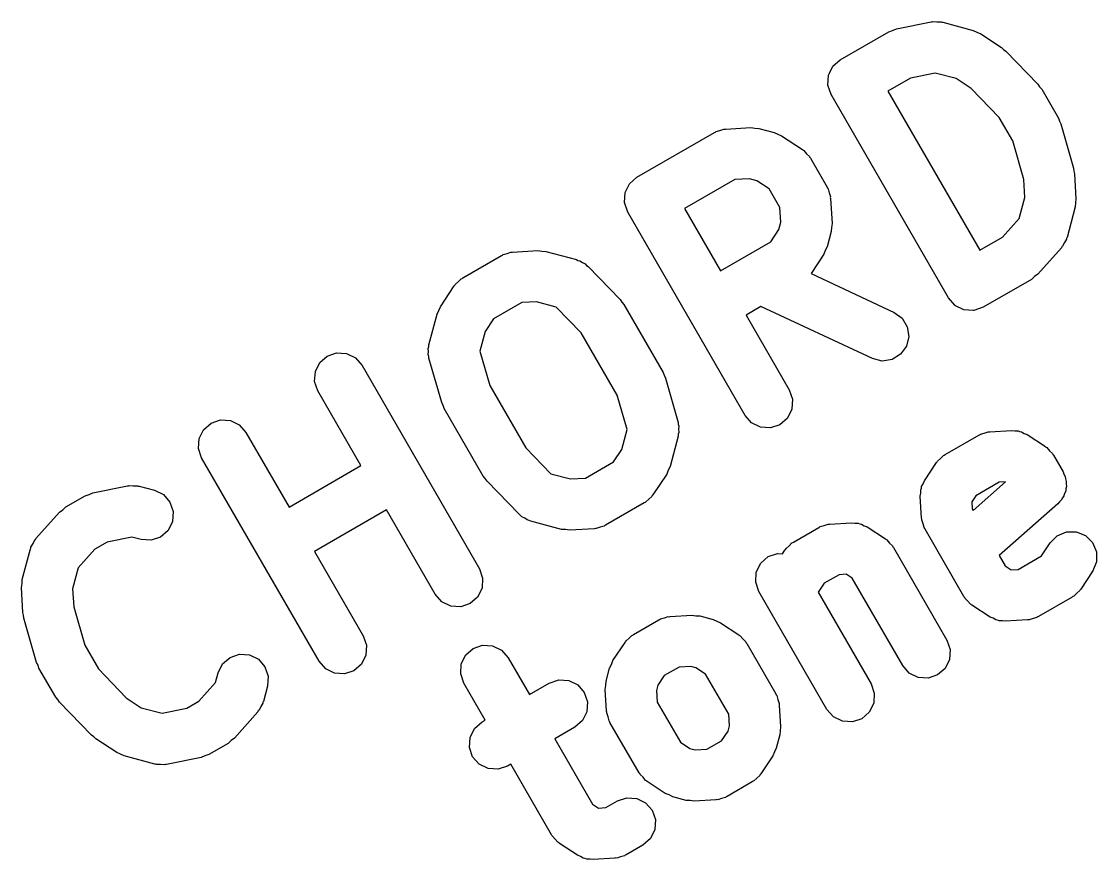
# Model space of a CAD drawing. Extents: x 5 to 181, y -157 to -65.
# Drawn here: x 151.49 to 162.02, y -94.03 to -85.82 of the extents above; entities that cross this region are included whole.
import ezdxf

# ---------------------------------------------------------------- set-up
doc = ezdxf.new("R2010")
doc.units = 0
doc.layers.add('BLACK', color=7, linetype='CONTINUOUS')

msp = doc.modelspace()

# ---------------------------------------------------------------- linework, layer by layer
at = {"layer": 'BLACK', "linetype": 'CONTINUOUS'}
for p, q in [((160.06, -85.8917), (160.4, -85.8222)), ((160.4, -85.8222), (160.409, -85.8222)), ((160.409, -85.8222), (160.417, -85.8193)), ((160.417, -85.8193), (160.457, -85.8219)), ((160.457, -85.8219), (160.497, -85.8217)), ((160.497, -85.8217), (160.505, -85.8251)), ((160.505, -85.8251), (160.514, -85.8257)), ((160.514, -85.8257), (160.814, -85.9059)), ((159.511, -86.1939), (159.985, -85.9201)), ((159.985, -85.9201), (160.023, -85.9072)), ((160.023, -85.9072), (160.06, -85.8917)), ((160.814, -85.9059), (160.85, -85.9236)), ((160.85, -85.9236), (160.887, -85.9387)), ((160.887, -85.9387), (161.091, -86.0737)), ((161.091, -86.0737), (161.111, -86.0929)), ((161.111, -86.0929), (161.133, -86.1085)), ((161.133, -86.1085), (161.447, -86.4331)), ((159.438, -86.2582), (159.511, -86.1939)), ((159.388, -86.443), (159.395, -86.3457)), ((159.395, -86.3457), (159.405, -86.325)), ((159.405, -86.325), (159.438, -86.2582)), ((160.442, -86.3239), (160.2, -86.3734)), ((160.645, -86.3783), (160.442, -86.3239)), ((159.42, -86.5354), (159.388, -86.443)), ((160.2, -86.3734), (159.978, -86.5019)), ((160.793, -86.4758), (160.645, -86.3783)), ((161.447, -86.4331), (161.463, -86.4589)), ((161.463, -86.4589), (161.484, -86.4819)), ((160.57, -88.5273), (159.42, -86.5354)), ((159.978, -86.5019), (160.878, -88.0608)), ((161.066, -86.7586), (160.793, -86.4758)), ((161.484, -86.4819), (161.648, -86.7665)), ((161.2, -86.9898), (161.066, -86.7586)), ((161.648, -86.7665), (161.658, -86.7955)), ((158.294, -86.8975), (158.332, -86.8873)), ((158.332, -86.8873), (158.37, -86.8745)), ((158.37, -86.8745), (158.379, -86.875)), ((158.379, -86.875), (158.388, -86.8728)), ((158.388, -86.8728), (158.633, -86.8581)), ((158.633, -86.8581), (158.672, -86.8635)), ((158.672, -86.8635), (158.712, -86.8662)), ((158.712, -86.8662), (158.862, -86.9062)), ((161.658, -86.7955), (161.672, -86.8227)), ((161.672, -86.8227), (161.796, -87.2569)), ((157.519, -87.3439), (158.278, -86.9058)), ((158.278, -86.9058), (158.287, -86.9029)), ((158.287, -86.9029), (158.294, -86.8975)), ((158.862, -86.9062), (158.898, -86.924)), ((158.898, -86.924), (158.935, -86.9391)), ((158.935, -86.9391), (159.139, -87.074)), ((161.308, -87.368), (161.2, -86.9898)), ((159.139, -87.074), (159.146, -87.0804)), ((159.146, -87.0804), (159.154, -87.0843)), ((159.154, -87.0843), (159.18, -87.1145)), ((159.18, -87.1145), (159.209, -87.1426)), ((159.209, -87.1426), (159.212, -87.1509)), ((159.212, -87.1509), (159.218, -87.1577)), ((159.218, -87.1577), (159.382, -87.4422)), ((161.796, -87.2569), (161.798, -87.2842)), ((161.798, -87.2842), (161.805, -87.3107)), ((157.423, -87.455), (157.446, -87.4082)), ((157.446, -87.4082), (157.519, -87.3439)), ((158.477, -87.3683), (157.986, -87.6519)), ((158.622, -87.3596), (158.477, -87.3683)), ((158.693, -87.3787), (158.622, -87.3596)), ((158.815, -87.4588), (158.693, -87.3787)), ((161.318, -87.5446), (161.308, -87.368)), ((161.805, -87.3107), (161.82, -87.5551)), ((157.396, -87.593), (157.403, -87.4957)), ((157.403, -87.4957), (157.423, -87.455)), ((158.92, -87.6411), (158.815, -87.4588)), ((159.382, -87.4422), (159.385, -87.4507)), ((159.385, -87.4507), (159.391, -87.4579)), ((159.391, -87.4579), (159.401, -87.4966)), ((159.401, -87.4966), (159.414, -87.5346)), ((157.428, -87.6854), (157.396, -87.593)), ((159.414, -87.5346), (159.413, -87.5436)), ((159.413, -87.5436), (159.415, -87.5522)), ((159.415, -87.5522), (159.43, -87.7967)), ((161.264, -87.7476), (161.318, -87.5446)), ((161.814, -87.5948), (161.812, -87.6348)), ((161.82, -87.5551), (161.814, -87.5948)), ((158.578, -89.6773), (157.428, -87.6854)), ((157.986, -87.6519), (158.338, -88.2623)), ((158.928, -87.7862), (158.92, -87.6411)), ((161.812, -87.6348), (161.732, -87.934)), ((158.909, -87.8574), (158.928, -87.7862)), ((159.425, -87.8364), (159.422, -87.8764)), ((159.43, -87.7967), (159.425, -87.8364)), ((161.1, -87.9322), (161.264, -87.7476)), ((158.829, -87.9787), (158.909, -87.8574)), ((159.422, -87.8764), (159.382, -88.026)), ((160.878, -88.0608), (161.1, -87.9322)), ((161.728, -87.9421), (161.726, -87.951)), ((161.732, -87.934), (161.728, -87.9421)), ((158.338, -88.2623), (158.829, -87.9787)), ((159.382, -88.026), (159.364, -88.0619)), ((161.677, -88.0352), (161.447, -88.2943)), ((161.682, -88.0274), (161.677, -88.0352)), ((161.689, -88.0215), (161.682, -88.0274)), ((161.706, -87.9856), (161.689, -88.0215)), ((161.726, -87.951), (161.706, -87.9856)), ((155.812, -88.3296), (156.191, -88.1106)), ((156.191, -88.1106), (156.2, -88.1077)), ((156.2, -88.1077), (156.207, -88.1023)), ((156.207, -88.1023), (156.246, -88.0921)), ((156.246, -88.0921), (156.284, -88.0792)), ((156.284, -88.0792), (156.293, -88.0798)), ((156.293, -88.0798), (156.301, -88.0775)), ((156.301, -88.0775), (156.546, -88.0629)), ((156.546, -88.0629), (156.586, -88.0683)), ((156.586, -88.0683), (156.626, -88.0709)), ((156.626, -88.0709), (156.925, -88.1511)), ((156.925, -88.1511), (156.941, -88.1593)), ((159.349, -88.099), (159.224, -88.2887)), ((159.364, -88.0619), (159.349, -88.099)), ((156.941, -88.1593), (156.96, -88.1633)), ((156.96, -88.1633), (156.985, -88.1807)), ((156.985, -88.1807), (157.012, -88.1942)), ((157.012, -88.1942), (157.024, -88.2082)), ((157.024, -88.2082), (157.04, -88.2188)), ((157.04, -88.2188), (157.354, -88.5434)), ((155.769, -88.3675), (155.797, -88.339)), ((155.797, -88.339), (155.805, -88.3355)), ((155.805, -88.3355), (155.812, -88.3296)), ((159.224, -88.2887), (160.038, -88.6686)), ((161.385, -88.345), (160.911, -88.6188)), ((161.415, -88.3185), (161.385, -88.345)), ((161.447, -88.2943), (161.415, -88.3185)), ((155.593, -88.6128), (155.728, -88.4084)), ((155.728, -88.4084), (155.735, -88.402)), ((155.735, -88.402), (155.739, -88.3939)), ((155.739, -88.3939), (155.769, -88.3675)), ((156.39, -88.5731), (156.113, -88.7331)), ((156.535, -88.5644), (156.39, -88.5731)), ((156.728, -88.6161), (156.535, -88.5644)), ((157.354, -88.5434), (157.37, -88.5692)), ((157.37, -88.5692), (157.39, -88.5922)), ((160.632, -88.5983), (160.57, -88.5273)), ((155.561, -88.6858), (155.578, -88.6499)), ((155.578, -88.6499), (155.593, -88.6128)), ((156.973, -88.8689), (156.728, -88.6161)), ((157.39, -88.5922), (157.774, -89.2562)), ((158.733, -88.6115), (158.588, -88.6953)), ((159.827, -89.1217), (158.733, -88.6115)), ((160.038, -88.6686), (160.117, -88.7263)), ((160.634, -88.6006), (160.632, -88.5983)), ((160.721, -88.6438), (160.634, -88.6006)), ((160.813, -88.6497), (160.721, -88.6438)), ((160.819, -88.6501), (160.813, -88.6497)), ((160.911, -88.6188), (160.819, -88.6501)), ((160.819, -88.6501), (160.819, -88.6501)), ((155.48, -88.985), (155.561, -88.6858)), ((156.113, -88.7331), (156.033, -88.8544)), ((158.588, -88.6953), (159.011, -89.4273)), ((160.117, -88.7263), (160.167, -88.8097)), ((156.033, -88.8544), (155.981, -89.0475)), ((157.325, -89.4795), (156.973, -88.8689)), ((160.167, -88.8097), (160.182, -88.9061)), ((155.479, -89.0036), (155.48, -88.985)), ((160.182, -88.9061), (160.159, -89.0008)), ((154.411, -89.1606), (154.484, -89.0963)), ((154.484, -89.0963), (154.576, -89.0649)), ((154.576, -89.0649), (154.674, -89.0713)), ((154.674, -89.0713), (154.761, -89.1145)), ((155.473, -89.0213), (155.479, -89.0036)), ((155.476, -89.0518), (155.473, -89.0213)), ((155.474, -89.0824), (155.476, -89.0518)), ((155.48, -89.1), (155.474, -89.0824)), ((155.481, -89.1185), (155.48, -89.1)), ((155.981, -89.0475), (156.078, -89.3855)), ((160.101, -89.0795), (160.018, -89.1301)), ((160.159, -89.0008), (160.101, -89.0795)), ((154.368, -89.2481), (154.411, -89.1606)), ((154.761, -89.1145), (154.826, -89.1878)), ((154.826, -89.1878), (155.976, -91.1796)), ((155.606, -89.5526), (155.481, -89.1185)), ((159.922, -89.1449), (159.827, -89.1217)), ((160.018, -89.1301), (159.922, -89.1449)), ((154.361, -89.3454), (154.368, -89.2481)), ((157.774, -89.2562), (157.784, -89.2852)), ((157.784, -89.2852), (157.798, -89.3124)), ((154.393, -89.4378), (154.361, -89.3454)), ((156.078, -89.3855), (156.43, -89.9962)), ((157.798, -89.3124), (157.922, -89.7466)), ((154.815, -90.1698), (154.393, -89.4378)), ((157.422, -89.8175), (157.325, -89.4795)), ((159.011, -89.4273), (159.042, -89.5196)), ((159.042, -89.5196), (159.036, -89.617)), ((155.62, -89.5799), (155.606, -89.5526)), ((155.63, -89.6089), (155.62, -89.5799)), ((156.013, -90.2728), (155.63, -89.6089)), ((159.036, -89.617), (158.993, -89.7045)), ((153.346, -89.7534), (153.438, -89.7221)), ((153.438, -89.7221), (153.536, -89.7285)), ((153.536, -89.7285), (153.623, -89.7716)), ((158.642, -89.7506), (158.578, -89.6773)), ((158.993, -89.7045), (158.919, -89.7688)), ((153.229, -89.9052), (153.273, -89.8177)), ((153.273, -89.8177), (153.346, -89.7534)), ((153.623, -89.7716), (153.687, -89.8449)), ((157.37, -90.0107), (157.422, -89.8175)), ((157.922, -89.7466), (157.923, -89.7651)), ((157.923, -89.7651), (157.929, -89.7827)), ((157.929, -89.7827), (157.927, -89.8133)), ((157.927, -89.8133), (157.93, -89.8438)), ((158.73, -89.7938), (158.642, -89.7506)), ((158.827, -89.8001), (158.73, -89.7938)), ((158.919, -89.7688), (158.827, -89.8001)), ((160.968, -89.8399), (160.977, -89.8376)), ((160.977, -89.8376), (161.189, -89.8249)), ((161.189, -89.8249), (161.221, -89.8291)), ((161.221, -89.8291), (161.252, -89.829)), ((161.252, -89.829), (161.268, -89.8357)), ((161.268, -89.8357), (161.286, -89.8381)), ((153.223, -90.0026), (153.229, -89.9052)), ((153.687, -89.8449), (154.11, -90.5769)), ((157.923, -89.88), (157.843, -90.1793)), ((157.924, -89.8615), (157.923, -89.88)), ((157.93, -89.8438), (157.924, -89.8615)), ((160.537, -90.0611), (160.867, -89.8707)), ((160.867, -89.8707), (160.875, -89.8678)), ((160.875, -89.8678), (160.883, -89.8624)), ((160.883, -89.8624), (160.921, -89.8522)), ((160.921, -89.8522), (160.959, -89.8393)), ((160.959, -89.8393), (160.968, -89.8399)), ((161.286, -89.8381), (161.313, -89.854)), ((161.313, -89.854), (161.342, -89.8658)), ((161.342, -89.8658), (161.52, -89.9831)), ((153.254, -90.0949), (153.223, -90.0026)), ((156.43, -89.9962), (156.675, -90.2489)), ((157.29, -90.1319), (157.37, -90.0107)), ((161.52, -89.9831), (161.526, -89.9894)), ((161.526, -89.9894), (161.534, -89.9934)), ((161.534, -89.9934), (161.561, -90.0235)), ((161.561, -90.0235), (161.589, -90.0517)), ((154.404, -92.0868), (153.254, -90.0949)), ((157.013, -90.292), (157.29, -90.1319)), ((160.336, -90.3176), (160.453, -90.1399)), ((160.453, -90.1399), (160.46, -90.1335)), ((160.46, -90.1335), (160.464, -90.1255)), ((160.464, -90.1255), (160.494, -90.099)), ((160.494, -90.099), (160.522, -90.0706)), ((160.522, -90.0706), (160.53, -90.0671)), ((160.53, -90.0671), (160.537, -90.0611)), ((161.589, -90.0517), (161.593, -90.06)), ((161.593, -90.06), (161.599, -90.0668)), ((161.599, -90.0668), (161.694, -90.2317)), ((154.11, -90.5769), (154.815, -90.1698)), ((156.675, -90.2489), (156.868, -90.3007)), ((157.81, -90.2523), (157.675, -90.4567)), ((157.825, -90.2152), (157.81, -90.2523)), ((157.843, -90.1793), (157.825, -90.2152)), ((161.694, -90.2317), (161.702, -90.2549)), ((161.702, -90.2549), (161.714, -90.2761)), ((152.536, -90.3674), (152.544, -90.3645)), ((152.544, -90.3645), (152.584, -90.3672)), ((156.033, -90.2959), (156.013, -90.2728)), ((156.05, -90.3216), (156.033, -90.2959)), ((156.364, -90.6463), (156.05, -90.3216)), ((156.868, -90.3007), (157.013, -90.292)), ((160.308, -90.3737), (160.324, -90.3466)), ((160.324, -90.3466), (160.336, -90.3176)), ((160.812, -90.6088), (161.13, -90.3293)), ((161.066, -90.3332), (160.838, -90.4647)), ((161.13, -90.3293), (161.066, -90.3332)), ((161.714, -90.2761), (161.717, -90.3006)), ((161.717, -90.3006), (161.725, -90.3241)), ((161.725, -90.3241), (161.724, -90.3485)), ((161.724, -90.3485), (161.727, -90.3728)), ((151.923, -90.5749), (152.113, -90.4653)), ((152.113, -90.4653), (152.151, -90.4525)), ((152.151, -90.4525), (152.188, -90.4369)), ((152.188, -90.4369), (152.527, -90.3675)), ((152.527, -90.3675), (152.536, -90.3674)), ((152.584, -90.3672), (152.625, -90.3669)), ((152.625, -90.3669), (152.633, -90.3703)), ((152.633, -90.3703), (152.642, -90.3709)), ((152.642, -90.3709), (152.791, -90.411)), ((152.791, -90.411), (152.879, -90.4542)), ((152.879, -90.4542), (152.943, -90.5275)), ((157.669, -90.4631), (157.665, -90.4711)), ((157.675, -90.4567), (157.669, -90.4631)), ((160.295, -90.4703), (160.299, -90.4393)), ((160.299, -90.4079), (160.306, -90.3914)), ((160.299, -90.4393), (160.299, -90.4079)), ((160.306, -90.3914), (160.308, -90.3737)), ((160.838, -90.4647), (160.799, -90.5236)), ((161.702, -90.4671), (161.687, -90.4867)), ((161.708, -90.4434), (161.702, -90.4671)), ((161.719, -90.4214), (161.708, -90.4434)), ((161.72, -90.3967), (161.719, -90.4214)), ((161.727, -90.3728), (161.72, -90.3967)), ((151.893, -90.6013), (151.923, -90.5749)), ((152.943, -90.5275), (152.975, -90.6199)), ((157.591, -90.5354), (157.212, -90.7545)), ((157.598, -90.5295), (157.591, -90.5354)), ((157.606, -90.526), (157.598, -90.5295)), ((157.635, -90.4975), (157.606, -90.526)), ((157.665, -90.4711), (157.635, -90.4975)), ((160.308, -90.6829), (160.295, -90.4703)), ((160.799, -90.5236), (160.803, -90.5941)), ((161.642, -90.5445), (161.067, -91.0504)), ((161.657, -90.5251), (161.642, -90.5445)), ((161.676, -90.5089), (161.657, -90.5251)), ((161.687, -90.4867), (161.676, -90.5089)), ((151.631, -90.8846), (151.861, -90.6255)), ((151.861, -90.6255), (151.893, -90.6013)), ((152.975, -90.6199), (152.968, -90.7172)), ((155.065, -90.6028), (154.36, -91.0099)), ((155.543, -91.4296), (155.065, -90.6028)), ((156.379, -90.6568), (156.364, -90.6463)), ((156.391, -90.6708), (156.379, -90.6568)), ((156.419, -90.6844), (156.391, -90.6708)), ((160.803, -90.5941), (160.812, -90.6088)), ((152.968, -90.7172), (152.925, -90.8047)), ((156.444, -90.7018), (156.419, -90.6844)), ((156.462, -90.7057), (156.444, -90.7018)), ((156.479, -90.714), (156.462, -90.7057)), ((156.778, -90.7941), (156.479, -90.714)), ((157.111, -90.7853), (157.102, -90.7875)), ((157.12, -90.7858), (157.111, -90.7853)), ((157.158, -90.773), (157.12, -90.7858)), ((157.196, -90.7628), (157.158, -90.773)), ((157.203, -90.7574), (157.196, -90.7628)), ((157.212, -90.7545), (157.203, -90.7574)), ((159.052, -90.9183), (159.3, -90.7754)), ((159.3, -90.7754), (159.308, -90.7725)), ((159.308, -90.7725), (159.315, -90.7671)), ((159.315, -90.7671), (159.354, -90.757)), ((159.354, -90.757), (159.392, -90.7441)), ((159.392, -90.7441), (159.401, -90.7447)), ((159.401, -90.7447), (159.41, -90.7424)), ((159.41, -90.7424), (159.622, -90.7296)), ((159.622, -90.7296), (159.653, -90.7339)), ((159.653, -90.7339), (159.685, -90.7337)), ((159.685, -90.7337), (159.701, -90.7405)), ((159.701, -90.7405), (159.719, -90.7429)), ((159.719, -90.7429), (159.746, -90.7587)), ((159.746, -90.7587), (159.775, -90.7706)), ((159.775, -90.7706), (159.953, -90.8879)), ((160.31, -90.6916), (160.308, -90.6829)), ((160.31, -90.7006), (160.31, -90.6916)), ((160.322, -90.7385), (160.31, -90.7006)), ((160.333, -90.7773), (160.322, -90.7385)), ((160.338, -90.7844), (160.333, -90.7773)), ((160.341, -90.7929), (160.338, -90.7844)), ((151.627, -90.8924), (151.631, -90.8846)), ((152.569, -90.8692), (152.328, -90.9186)), ((152.662, -90.894), (152.569, -90.8692)), ((152.852, -90.869), (152.759, -90.9004)), ((152.925, -90.8047), (152.852, -90.869)), ((156.818, -90.7968), (156.778, -90.7941)), ((156.857, -90.8022), (156.818, -90.7968)), ((157.102, -90.7875), (156.857, -90.8022)), ((159.953, -90.8879), (159.959, -90.8942)), ((160.722, -91.4528), (160.341, -90.7929)), ((161.567, -90.9264), (161.636, -90.8571)), ((161.636, -90.8571), (161.726, -90.8192)), ((161.726, -90.8192), (161.823, -90.8187)), ((161.823, -90.8187), (161.914, -90.8555)), ((161.914, -90.8555), (161.983, -90.9241)), ((151.497, -91.285), (151.577, -90.9858)), ((151.577, -90.9858), (151.581, -90.9777)), ((151.581, -90.9777), (151.582, -90.9688)), ((151.582, -90.9688), (151.602, -90.9342)), ((151.602, -90.9342), (151.62, -90.8983)), ((151.62, -90.8983), (151.627, -90.8924)), ((152.208, -90.9876), (152.045, -91.1722)), ((152.328, -90.9186), (152.208, -90.9876)), ((152.759, -90.9004), (152.662, -90.894)), ((158.969, -90.9971), (158.975, -90.9907)), ((158.975, -90.9907), (158.979, -90.9826)), ((158.979, -90.9826), (159.009, -90.9562)), ((159.009, -90.9562), (159.037, -90.9277)), ((159.037, -90.9277), (159.046, -90.9242)), ((159.046, -90.9242), (159.052, -90.9183)), ((159.959, -90.8942), (159.967, -90.8982)), ((159.967, -90.8982), (159.994, -90.9283)), ((159.994, -90.9283), (160.022, -90.9565)), ((160.022, -90.9565), (160.026, -90.9648)), ((160.026, -90.9648), (160.032, -90.9715)), ((160.032, -90.9715), (160.555, -91.8788)), ((161.482, -91.0549), (161.567, -90.9264)), ((161.983, -90.9241), (162.021, -91.014)), ((154.36, -91.0099), (154.837, -91.8368)), ((158.732, -91.1255), (158.805, -91.0611)), ((158.805, -91.0611), (158.897, -91.0298)), ((158.897, -91.0298), (158.945, -91.0329)), ((158.945, -91.0329), (158.969, -90.9971)), ((161.067, -91.0504), (161.125, -91.1517)), ((161.255, -91.1863), (161.482, -91.0549)), ((162.021, -91.014), (162.021, -91.1116)), ((152.045, -91.1722), (151.99, -91.3752)), ((155.976, -91.1796), (156.007, -91.272)), ((158.688, -91.2129), (158.732, -91.1255)), ((161.125, -91.1517), (161.184, -91.1906)), ((161.184, -91.1906), (161.255, -91.1863)), ((161.984, -91.2019), (161.867, -91.3796)), ((162.021, -91.1116), (161.984, -91.2019)), ((151.494, -91.325), (151.497, -91.285)), ((156.007, -91.272), (156.001, -91.3694)), ((158.682, -91.3103), (158.688, -91.2129)), ((158.713, -91.4027), (158.682, -91.3103)), ((159.499, -91.238), (159.353, -91.3218)), ((159.569, -91.2337), (159.499, -91.238)), ((159.628, -91.2726), (159.569, -91.2337)), ((160.122, -92.1288), (159.628, -91.2726)), ((151.489, -91.3647), (151.494, -91.325)), ((151.503, -91.6092), (151.489, -91.3647)), ((151.99, -91.3752), (152.001, -91.5518)), ((156.001, -91.3694), (155.957, -91.4568)), ((159.38, -92.5574), (158.713, -91.4027)), ((159.353, -91.3218), (159.295, -91.4102)), ((159.295, -91.4102), (159.813, -92.3074)), ((161.857, -91.3941), (161.827, -91.4205)), ((161.861, -91.386), (161.857, -91.3941)), ((161.867, -91.3796), (161.861, -91.386)), ((155.607, -91.503), (155.543, -91.4296)), ((155.694, -91.5461), (155.607, -91.503)), ((155.884, -91.5212), (155.792, -91.5525)), ((155.957, -91.4568), (155.884, -91.5212)), ((160.728, -91.4595), (160.722, -91.4528)), ((160.731, -91.4678), (160.728, -91.4595)), ((160.76, -91.496), (160.731, -91.4678)), ((160.786, -91.5261), (160.76, -91.496)), ((161.784, -91.4584), (161.454, -91.6489)), ((161.79, -91.4525), (161.784, -91.4584)), ((161.799, -91.449), (161.79, -91.4525)), ((161.827, -91.4205), (161.799, -91.449)), ((151.51, -91.6357), (151.503, -91.6092)), ((152.001, -91.5518), (152.109, -91.93)), ((155.792, -91.5525), (155.694, -91.5461)), ((160.794, -91.5301), (160.786, -91.5261)), ((160.801, -91.5364), (160.794, -91.5301)), ((160.978, -91.6537), (160.801, -91.5364)), ((151.512, -91.6629), (151.51, -91.6357)), ((151.637, -92.0971), (151.512, -91.6629)), ((157.485, -91.8231), (157.733, -91.6802)), ((157.733, -91.6802), (157.741, -91.6773)), ((157.741, -91.6773), (157.748, -91.6719)), ((157.748, -91.6719), (157.787, -91.6617)), ((157.787, -91.6617), (157.825, -91.6488)), ((157.825, -91.6488), (157.834, -91.6494)), ((157.834, -91.6494), (157.843, -91.6472)), ((157.843, -91.6472), (158.055, -91.6344)), ((158.055, -91.6344), (158.095, -91.6398)), ((158.095, -91.6398), (158.135, -91.6425)), ((158.135, -91.6425), (158.265, -91.6773)), ((158.265, -91.6773), (158.301, -91.695)), ((158.301, -91.695), (158.338, -91.7102)), ((158.338, -91.7102), (158.516, -91.8275)), ((161.007, -91.6656), (160.978, -91.6537)), ((161.034, -91.6814), (161.007, -91.6656)), ((161.052, -91.6838), (161.034, -91.6814)), ((161.069, -91.6906), (161.052, -91.6838)), ((161.1, -91.6904), (161.069, -91.6906)), ((161.131, -91.6947), (161.1, -91.6904)), ((161.344, -91.6819), (161.131, -91.6947)), ((161.352, -91.6796), (161.344, -91.6819)), ((161.361, -91.6802), (161.352, -91.6796)), ((161.399, -91.6673), (161.361, -91.6802)), ((161.438, -91.6572), (161.399, -91.6673)), ((161.445, -91.6517), (161.438, -91.6572)), ((161.454, -91.6489), (161.445, -91.6517)), ((154.837, -91.8368), (154.869, -91.9292)), ((157.442, -91.861), (157.47, -91.8325)), ((157.47, -91.8325), (157.478, -91.829)), ((157.478, -91.829), (157.485, -91.8231)), ((158.516, -91.8275), (158.522, -91.8338)), ((158.522, -91.8338), (158.53, -91.8378)), ((158.53, -91.8378), (158.557, -91.8679)), ((152.109, -91.93), (152.242, -92.1612)), ((154.869, -91.9292), (154.862, -92.0265)), ((155.915, -91.96), (156.007, -91.9286)), ((156.007, -91.9286), (156.104, -91.935)), ((156.104, -91.935), (156.192, -91.9782)), ((157.284, -92.0795), (157.402, -91.9018)), ((157.402, -91.9018), (157.408, -91.8954)), ((157.408, -91.8954), (157.412, -91.8874)), ((157.412, -91.8874), (157.442, -91.861)), ((158.557, -91.8679), (158.585, -91.8961)), ((158.585, -91.8961), (158.589, -91.9044)), ((158.589, -91.9044), (158.595, -91.9111)), ((158.595, -91.9111), (158.88, -92.406)), ((160.555, -91.8788), (160.587, -91.9712)), ((153.459, -92.1128), (153.533, -92.0484)), ((153.533, -92.0484), (153.625, -92.0171)), ((153.625, -92.0171), (153.722, -92.0235)), ((153.722, -92.0235), (153.81, -92.0666)), ((154.862, -92.0265), (154.819, -92.114)), ((155.798, -92.1118), (155.841, -92.0243)), ((155.841, -92.0243), (155.915, -91.96)), ((156.192, -91.9782), (156.256, -92.0515)), ((160.587, -91.9712), (160.58, -92.0685)), ((151.651, -92.1243), (151.637, -92.0971)), ((151.66, -92.1533), (151.651, -92.1243)), ((151.825, -92.4379), (151.66, -92.1533)), ((153.416, -92.2002), (153.459, -92.1128)), ((153.81, -92.0666), (153.874, -92.1399)), ((153.874, -92.1399), (153.906, -92.2323)), ((154.469, -92.1601), (154.404, -92.0868)), ((154.819, -92.114), (154.746, -92.1783)), ((155.792, -92.2091), (155.798, -92.1118)), ((156.256, -92.0515), (156.465, -92.4123)), ((157.217, -92.2827), (157.251, -92.1526)), ((157.251, -92.1526), (157.269, -92.1166)), ((157.269, -92.1166), (157.284, -92.0795)), ((157.932, -92.1427), (157.786, -92.2266)), ((158.045, -92.1359), (157.932, -92.1427)), ((158.096, -92.1498), (158.045, -92.1359)), ((158.191, -92.2123), (158.096, -92.1498)), ((160.187, -92.2021), (160.122, -92.1288)), ((160.58, -92.0685), (160.537, -92.156)), ((152.242, -92.1612), (152.516, -92.444)), ((153.391, -92.2929), (153.416, -92.2002)), ((153.906, -92.2323), (153.899, -92.3297)), ((154.556, -92.2033), (154.469, -92.1601)), ((154.653, -92.2097), (154.556, -92.2033)), ((154.746, -92.1783), (154.653, -92.2097)), ((155.823, -92.3015), (155.792, -92.2091)), ((157.786, -92.2266), (157.724, -92.3212)), ((158.418, -92.6049), (158.191, -92.2123)), ((160.274, -92.2453), (160.187, -92.2021)), ((160.371, -92.2516), (160.274, -92.2453)), ((160.464, -92.2203), (160.371, -92.2516)), ((160.537, -92.156), (160.464, -92.2203)), ((153.228, -92.4775), (153.391, -92.2929)), ((153.899, -92.3297), (153.859, -92.4793)), ((156.032, -92.6623), (155.823, -92.3015)), ((156.465, -92.4123), (156.66, -92.2992)), ((156.66, -92.2992), (156.753, -92.2679)), ((156.753, -92.2679), (156.85, -92.2743)), ((156.85, -92.2743), (156.938, -92.3174)), ((156.938, -92.3174), (157.002, -92.3908)), ((157.208, -92.3624), (157.214, -92.3227)), ((157.221, -92.5749), (157.208, -92.3624)), ((157.214, -92.3227), (157.217, -92.2827)), ((157.724, -92.3212), (157.71, -92.3729)), ((159.813, -92.3074), (159.844, -92.3997)), ((151.845, -92.4609), (151.825, -92.4379)), ((151.862, -92.4867), (151.845, -92.4609)), ((152.516, -92.444), (152.663, -92.5415)), ((157.002, -92.3908), (157.033, -92.4831)), ((157.71, -92.3729), (157.717, -92.4861)), ((158.88, -92.406), (158.883, -92.4145)), ((158.883, -92.4145), (158.889, -92.4217)), ((158.889, -92.4217), (158.899, -92.4604)), ((158.899, -92.4604), (158.912, -92.4984)), ((159.844, -92.3997), (159.838, -92.4971)), ((152.175, -92.8113), (151.862, -92.4867)), ((152.663, -92.5415), (152.866, -92.5959)), ((152.866, -92.5959), (153.108, -92.5464)), ((153.108, -92.5464), (153.228, -92.4775)), ((153.809, -92.5727), (153.805, -92.5804)), ((153.816, -92.5668), (153.809, -92.5727)), ((153.834, -92.5308), (153.816, -92.5668)), ((153.854, -92.4962), (153.834, -92.5308)), ((153.855, -92.4873), (153.854, -92.4962)), ((153.859, -92.4793), (153.855, -92.4873)), ((157.033, -92.4831), (157.027, -92.5805)), ((157.224, -92.5836), (157.221, -92.5749)), ((157.717, -92.4861), (157.944, -92.8787)), ((158.912, -92.4984), (158.911, -92.5073)), ((158.911, -92.5073), (158.913, -92.516)), ((158.913, -92.516), (158.926, -92.7286)), ((159.444, -92.6307), (159.38, -92.5574)), ((159.838, -92.4971), (159.795, -92.5845)), ((153.805, -92.5804), (153.575, -92.8396)), ((155.927, -92.7445), (156.001, -92.6802)), ((156.001, -92.6802), (156.032, -92.6623)), ((156.984, -92.6679), (156.91, -92.7323)), ((157.027, -92.5805), (156.984, -92.6679)), ((157.223, -92.5926), (157.224, -92.5836)), ((157.236, -92.6305), (157.223, -92.5926)), ((157.246, -92.6693), (157.236, -92.6305)), ((157.251, -92.6764), (157.246, -92.6693)), ((157.254, -92.685), (157.251, -92.6764)), ((158.425, -92.7181), (158.418, -92.6049)), ((159.532, -92.6738), (159.444, -92.6307)), ((159.629, -92.6802), (159.532, -92.6738)), ((159.722, -92.6489), (159.629, -92.6802)), ((159.795, -92.5845), (159.722, -92.6489)), ((155.884, -92.832), (155.927, -92.7445)), ((156.91, -92.7323), (156.715, -92.8454)), ((157.54, -93.1798), (157.254, -92.685)), ((158.348, -92.8644), (158.411, -92.7698)), ((158.411, -92.7698), (158.425, -92.7181)), ((158.921, -92.7683), (158.918, -92.8083)), ((158.926, -92.7286), (158.921, -92.7683)), ((152.198, -92.8269), (152.175, -92.8113)), ((152.217, -92.8462), (152.198, -92.8269)), ((152.422, -92.9811), (152.217, -92.8462)), ((153.513, -92.8902), (153.323, -92.9997)), ((153.543, -92.8638), (153.513, -92.8902)), ((153.575, -92.8396), (153.543, -92.8638)), ((155.878, -92.9293), (155.884, -92.832)), ((156.715, -92.8454), (157.084, -93.485)), ((157.944, -92.8787), (158.038, -92.9412)), ((158.203, -92.9482), (158.348, -92.8644)), ((158.918, -92.8083), (158.883, -92.9384)), ((152.459, -92.9962), (152.422, -92.9811)), ((152.495, -93.014), (152.459, -92.9962)), ((155.909, -93.0217), (155.878, -92.9293)), ((158.038, -92.9412), (158.09, -92.955)), ((158.09, -92.955), (158.203, -92.9482)), ((158.865, -92.9743), (158.85, -93.0114)), ((158.883, -92.9384), (158.865, -92.9743)), ((152.794, -93.0941), (152.495, -93.014)), ((152.803, -93.0947), (152.794, -93.0941)), ((152.811, -93.0981), (152.803, -93.0947)), ((152.851, -93.0979), (152.811, -93.0981)), ((152.891, -93.1005), (152.851, -93.0979)), ((152.9, -93.0976), (152.891, -93.1005)), ((152.909, -93.0976), (152.9, -93.0976)), ((153.248, -93.0281), (152.909, -93.0976)), ((153.285, -93.0126), (153.248, -93.0281)), ((153.323, -92.9997), (153.285, -93.0126)), ((155.973, -93.095), (155.909, -93.0217)), ((156.061, -93.1382), (155.973, -93.095)), ((156.282, -93.0954), (156.251, -93.1132)), ((156.68, -93.7861), (156.282, -93.0954)), ((158.85, -93.0114), (158.733, -93.1892)), ((156.158, -93.1446), (156.061, -93.1382)), ((156.251, -93.1132), (156.158, -93.1446)), ((157.546, -93.1866), (157.54, -93.1798)), ((157.549, -93.1949), (157.546, -93.1866)), ((157.578, -93.223), (157.549, -93.1949)), ((158.723, -93.2036), (158.693, -93.23)), ((158.727, -93.1955), (158.723, -93.2036)), ((158.733, -93.1892), (158.727, -93.1955)), ((157.604, -93.2532), (157.578, -93.223)), ((157.612, -93.2571), (157.604, -93.2532)), ((157.619, -93.2634), (157.612, -93.2571)), ((157.796, -93.3808), (157.619, -93.2634)), ((158.649, -93.2679), (158.402, -93.4108)), ((158.656, -93.262), (158.649, -93.2679)), ((158.664, -93.2585), (158.656, -93.262)), ((158.693, -93.23), (158.664, -93.2585)), ((157.834, -93.3959), (157.796, -93.3808)), ((157.87, -93.4136), (157.834, -93.3959)), ((158, -93.4485), (157.87, -93.4136)), ((158.393, -93.4137), (158.386, -93.4191)), ((158.402, -93.4108), (158.393, -93.4137)), ((157.084, -93.485), (157.143, -93.5239)), ((157.143, -93.5239), (157.213, -93.5197)), ((157.213, -93.5197), (157.327, -93.4539)), ((157.327, -93.4539), (157.419, -93.4226)), ((157.419, -93.4226), (157.517, -93.429)), ((157.517, -93.429), (157.604, -93.4721)), ((157.604, -93.4721), (157.669, -93.5455)), ((158.04, -93.4511), (158, -93.4485)), ((158.079, -93.4566), (158.04, -93.4511)), ((158.292, -93.4438), (158.079, -93.4566)), ((158.301, -93.4415), (158.292, -93.4438)), ((158.31, -93.4421), (158.301, -93.4415)), ((158.347, -93.4292), (158.31, -93.4421)), ((158.386, -93.4191), (158.347, -93.4292)), ((157.669, -93.5455), (157.7, -93.6378)), ((157.7, -93.6378), (157.694, -93.7352)), ((156.686, -93.7929), (156.68, -93.7861)), ((156.69, -93.8011), (156.686, -93.7929)), ((156.718, -93.8293), (156.69, -93.8011)), ((156.745, -93.8594), (156.718, -93.8293)), ((157.65, -93.8226), (157.577, -93.887)), ((157.694, -93.7352), (157.65, -93.8226)), ((156.753, -93.8634), (156.745, -93.8594)), ((156.759, -93.8697), (156.753, -93.8634)), ((156.937, -93.9871), (156.759, -93.8697)), ((157.577, -93.887), (157.412, -93.9822)), ((156.966, -93.9989), (156.937, -93.9871)), ((156.993, -94.0147), (156.966, -93.9989)), ((157.011, -94.0172), (156.993, -94.0147)), ((157.027, -94.0239), (157.011, -94.0172)), ((157.059, -94.0237), (157.027, -94.0239)), ((157.09, -94.028), (157.059, -94.0237)), ((157.302, -94.0152), (157.09, -94.028)), ((157.311, -94.013), (157.302, -94.0152)), ((157.32, -94.0135), (157.311, -94.013)), ((157.358, -94.0007), (157.32, -94.0135)), ((157.396, -93.9905), (157.358, -94.0007)), ((157.404, -93.9851), (157.396, -93.9905)), ((157.412, -93.9822), (157.404, -93.9851))]:
    msp.add_line(p, q, dxfattribs=at)

doc.saveas('drawing.dxf')
